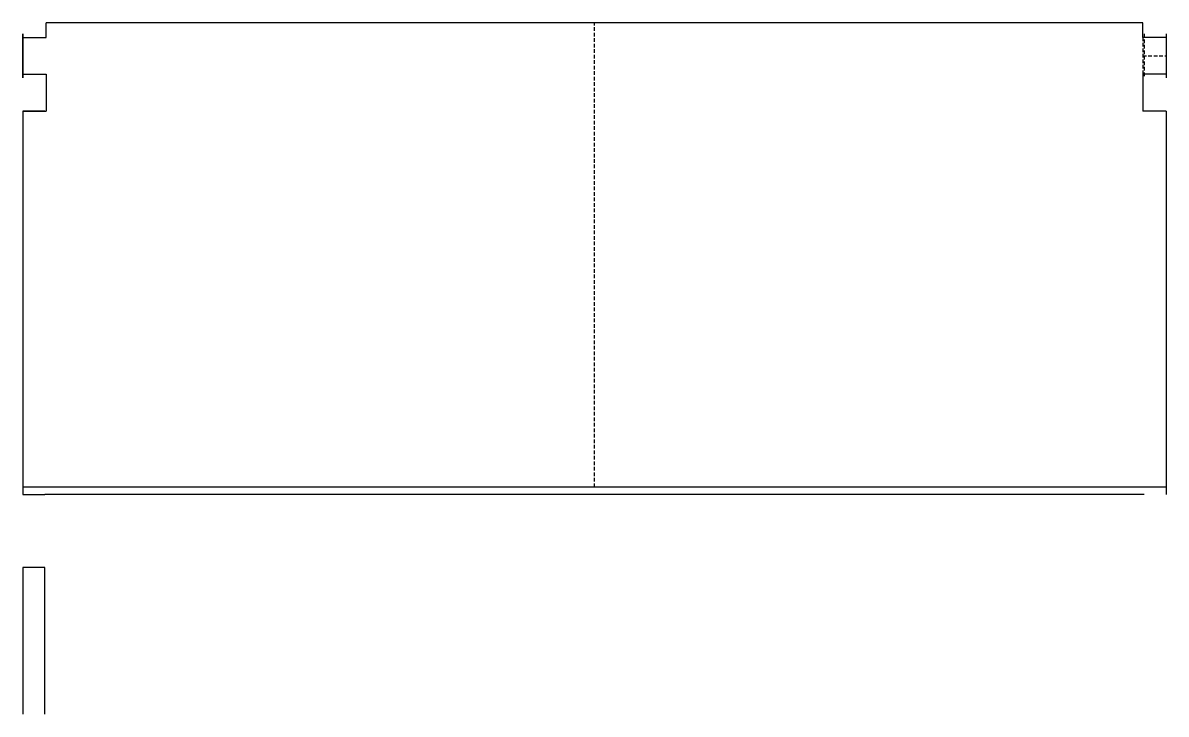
# Model space of a CAD drawing. Header units: millimetres. Extents: x -153 to 3, y -16 to 79.
import ezdxf

# ---------------------------------------------------------------- set-up
doc = ezdxf.new("R2010")
doc.units = ezdxf.units.MM
doc.linetypes.add('DASHED', pattern=[0.75, 0.5, -0.25])
doc.layers.get('0').update_dxf_attribs({"linetype": 'CONTINUOUS'})

msp = doc.modelspace()

# ---------------------------------------------------------------- linework, layer by layer
for p, q in [((-0.2, 78.52), (-149.8, 78.52)), ((-149.8, 76.52), (-149.8, 78.52)), ((-0.2, 76.52), (-0.2, 78.52)), ((-153, 71.03), (-153, 77)), ((-153, 77), (-153, 71.03)), ((-153, 76.52), (-149.8, 76.52)), ((3, 76.52), (-0.2, 76.52)), ((3, 77), (3, 71.03)), ((-153, 71.52), (-149.8, 71.52)), ((-149.8, 71.52), (-149.8, 66.48)), ((3, 71.52), (-0.2, 71.52)), ((-0.2, 71.52), (-0.2, 66.48)), ((-153, 66.48), (-153, 14.16)), ((-150, 66.48), (-153, 66.48)), ((-153, 66.48), (-149.8, 66.48)), ((3, 66.48), (-0.2, 66.48)), ((3, 66.48), (3, 14.16)), ((3, 15.16), (-153, 15.16)), ((-153, 14.16), (-150, 14.16)), ((0, 14.16), (-150, 14.16)), ((-150, 4.16), (-153, 4.16)), ((-153, 4.16), (-153, -15.84)), ((-150, -15.84), (-150, 4.16))]:
    msp.add_line(p, q)
at = {"linetype": 'DASHED'}
for p, q in [((-75, 15.16), (-75, 78.52)), ((-0.2, 76.52), (-0.2, 71.52)), ((0, 77), (0, 71.03)), ((-0.2, 74.02), (3, 74.02))]:
    msp.add_line(p, q, dxfattribs=at)

doc.saveas('drawing.dxf')
